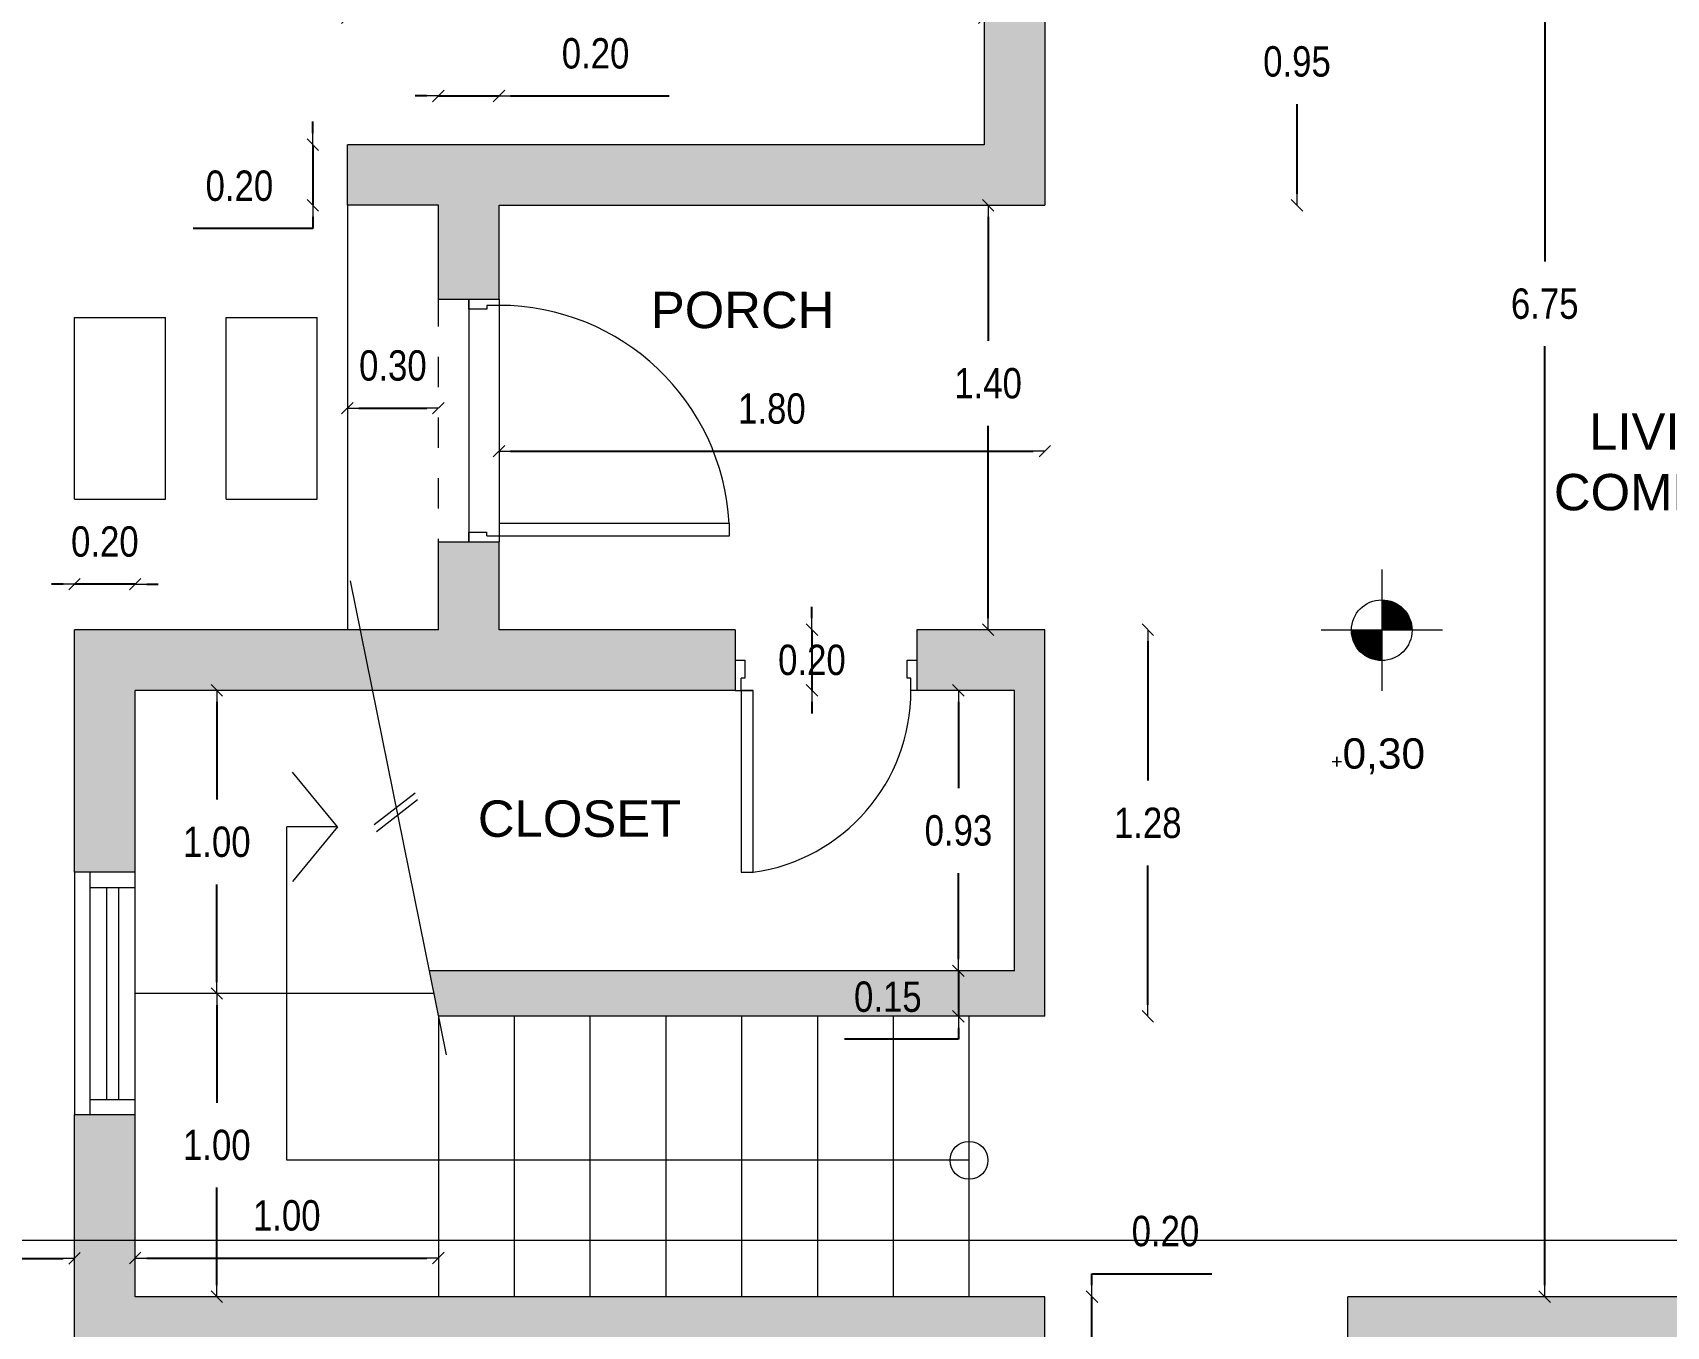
# Model space of a CAD drawing. Header units: millimetres. Extents: x 337 to 1167, y 242 to 575.
# Drawn here: x 544.78 to 550.16, y 312.13 to 316.4 of the extents above; entities that cross this region are included whole.
import ezdxf

# ---------------------------------------------------------------- set-up
doc = ezdxf.new("R2010")
doc.units = ezdxf.units.MM
doc.linetypes.add('bein_line', pattern=[0.08, 0.04, -0.04])
doc.layers.get('0').update_dxf_attribs({"lineweight": 5})
doc.layers.get('Defpoints').update_dxf_attribs({"lineweight": 5})
for name, color, linetype, lineweight in [('01', 1, 'Continuous', 5), ('cotas', 7, 'Continuous', 5), ('MUROS', 4, 'Continuous', 20), ('PRESENTACION ANTEPROYECTO', 7, 'Continuous', 5), ('proyeccion', 1, 'bein_line', 5), ('trama', 9, 'Continuous', 25)]:
    doc.layers.add(name, color=color, linetype=linetype, lineweight=lineweight)
doc.styles.add('GENERATED_STYLE_13', font='')
doc.styles.add('GENERATED_STYLE_14', font='arial.ttf')
doc.styles.get('GENERATED_STYLE_13').set_extended_font_data('Arial Narrow Occidental')
doc.dimstyles.new('Dimstyle_92', dxfattribs={"dimtxt": 0.1, "dimasz": 0.038, "dimexe": 0.18, "dimexo": 0, "dimgap": 0.09, "dimtad": 1, "dimtih": 1, "dimtoh": 1, "dimzin": 0, "dimdsep": 46, "dimtxsty": 'GENERATED_STYLE_13', "dimblk": 'ARROWHEAD_6', "dimblk1": 'ARROWHEAD_6', "dimblk2": 'ARROWHEAD_6', "dimcen": 0.09, "dimse1": 1, "dimse2": 1, "dimclrd": 252, "dimclre": 252, "dimclrt": 252, "dimadec": 0, "dimazin": 0, "dimtfac": 1, "dimtdec": 4, "dimtmove": 0, "dimatfit": 3, "dimfxl": 1, "dimtolj": 1, "dimtzin": 0, "dimarcsym": 0})

# ---------------------------------------------------------------- blocks, each defined once
blk = doc.blocks.new('ARROWHEAD_6')
at = {"color": 0, "linetype": 'Continuous'}
for p, q in [((0, 0), (-1, 0)), ((-0.5, -0.5), (0.5, 0.5))]:
    blk.add_line(p, q, dxfattribs=at)
blk = doc.blocks.new('*D192')
at = {"layer": 'cotas', "color": 252, "lineweight": -2, "transparency": 16777216}
blk.add_line((546.3511, 315.0174), (548.0751, 315.0174), dxfattribs=at)
at = {"layer": 'Defpoints', "color": 0, "transparency": 16777216}
for p in [(548.1131, 315.0174), (546.3131, 314.4283), (548.1131, 314.4283)]:
    blk.add_point(p, dxfattribs=at)
at = {"layer": 'cotas', "color": 252, "lineweight": -2, "transparency": 16777216, "xscale": 0.03800000000000001, "yscale": 0.03800000000000001, "zscale": 0.03800000000000001, "rotation": 180}
blk.add_blockref('ARROWHEAD_6', (546.3131, 315.0174), dxfattribs=at)
at = {"layer": 'cotas', "color": 252, "lineweight": -2, "transparency": 16777216, "xscale": 0.03800000000000001, "yscale": 0.03800000000000001, "zscale": 0.03800000000000001}
blk.add_blockref('ARROWHEAD_6', (548.1131, 315.0174), dxfattribs=at)
at = {"layer": 'cotas', "color": 252, "transparency": 16777216, "insert": (547.2131, 315.1574), "char_height": 0.1, "attachment_point": 5, "style": 'GENERATED_STYLE_13'}
blk.add_mtext('\\A1;1.80', dxfattribs=at)
blk = doc.blocks.new('*D193')
at = {"layer": 'cotas', "color": 252, "lineweight": -2, "transparency": 16777216}
for p, q in [((544.6017, 315.9903), (544.6017, 315.3683)), ((544.6017, 314.4663), (544.6017, 315.0883))]:
    blk.add_line(p, q, dxfattribs=at)
at = {"layer": 'Defpoints', "color": 0, "transparency": 16777216}
for p in [(545.8131, 316.0283), (544.6017, 314.4283), (547.9131, 314.4283)]:
    blk.add_point(p, dxfattribs=at)
at = {"layer": 'cotas', "color": 252, "lineweight": -2, "transparency": 16777216, "xscale": 0.03800000000000001, "yscale": 0.03800000000000001, "zscale": 0.03800000000000001}
for p, rotation in [((544.6017, 316.0283), 90), ((544.6017, 314.4283), 270)]:
    blk.add_blockref('ARROWHEAD_6', p, dxfattribs=dict(at, rotation=rotation))
at = {"layer": 'cotas', "color": 252, "transparency": 16777216, "insert": (544.6017, 315.2283), "char_height": 0.1, "attachment_point": 5, "style": 'GENERATED_STYLE_13'}
blk.add_mtext('\\A1;1.60', dxfattribs=at)
blk = doc.blocks.new('*D214')
at = {"layer": 'cotas', "color": 252, "lineweight": -2, "transparency": 16777216}
for p, q in [((549.762, 318.9403), (549.762, 315.6433)), ((549.762, 312.2663), (549.762, 315.3633))]:
    blk.add_line(p, q, dxfattribs=at)
at = {"layer": 'Defpoints', "color": 0, "transparency": 16777216}
for p in [(548.1131, 318.9783), (549.762, 312.2283), (550.8131, 312.2283)]:
    blk.add_point(p, dxfattribs=at)
at = {"layer": 'cotas', "color": 252, "lineweight": -2, "transparency": 16777216, "xscale": 0.03800000000000001, "yscale": 0.03800000000000001, "zscale": 0.03800000000000001}
for p, rotation in [((549.762, 318.9783), 90), ((549.762, 312.2283), 270)]:
    blk.add_blockref('ARROWHEAD_6', p, dxfattribs=dict(at, rotation=rotation))
at = {"layer": 'cotas', "color": 252, "transparency": 16777216, "insert": (549.762, 315.5033), "char_height": 0.1, "attachment_point": 5, "style": 'GENERATED_STYLE_13'}
blk.add_mtext('\\A1;6.75', dxfattribs=at)
blk = doc.blocks.new('*D196')
at = {"layer": 'cotas', "color": 252, "lineweight": -2, "transparency": 16777216}
for p, q in [((547.9262, 315.7903), (547.9262, 315.3808)), ((547.9262, 314.4663), (547.9262, 315.1008))]:
    blk.add_line(p, q, dxfattribs=at)
at = {"layer": 'Defpoints', "color": 0, "transparency": 16777216}
for p in [(546.0131, 315.8283), (544.9131, 314.4283), (547.9262, 314.4283)]:
    blk.add_point(p, dxfattribs=at)
at = {"layer": 'cotas', "color": 252, "lineweight": -2, "transparency": 16777216, "xscale": 0.03800000000000001, "yscale": 0.03800000000000001, "zscale": 0.03800000000000001}
for p, rotation in [((547.9262, 315.8283), 90), ((547.9262, 314.4283), 270)]:
    blk.add_blockref('ARROWHEAD_6', p, dxfattribs=dict(at, rotation=rotation))
at = {"layer": 'cotas', "color": 252, "transparency": 16777216, "insert": (547.9262, 315.2408), "char_height": 0.1, "attachment_point": 5, "style": 'GENERATED_STYLE_13'}
blk.add_mtext('\\A1;1.40', dxfattribs=at)
blk = doc.blocks.new('*D219')
at = {"layer": 'cotas', "color": 252, "lineweight": -2, "transparency": 16777216}
for p, q in [((544.6017, 319.0903), (544.6017, 317.7183)), ((544.6017, 316.0663), (544.6017, 317.4383))]:
    blk.add_line(p, q, dxfattribs=at)
at = {"layer": 'Defpoints', "color": 0, "transparency": 16777216}
for p in [(547.9131, 319.1283), (544.6017, 316.0283), (547.9131, 316.0283)]:
    blk.add_point(p, dxfattribs=at)
at = {"layer": 'cotas', "color": 252, "lineweight": -2, "transparency": 16777216, "xscale": 0.03800000000000001, "yscale": 0.03800000000000001, "zscale": 0.03800000000000001}
for p, rotation in [((544.6017, 319.1283), 90), ((544.6017, 316.0283), 270)]:
    blk.add_blockref('ARROWHEAD_6', p, dxfattribs=dict(at, rotation=rotation))
at = {"layer": 'cotas', "color": 252, "transparency": 16777216, "insert": (544.6017, 317.5783), "char_height": 0.1, "attachment_point": 5, "style": 'GENERATED_STYLE_13'}
blk.add_mtext('\\A1;3.10', dxfattribs=at)
blk = doc.blocks.new('*D236')
at = {"layer": 'cotas', "color": 252, "lineweight": -2, "transparency": 16777216}
for p, q in [((548.2688, 312.2663), (548.2688, 312.3043)), ((548.2688, 312.3043), (548.6636, 312.3043)), ((548.2688, 312.0283), (548.2688, 312.2283)), ((548.2688, 311.9903), (548.2688, 311.9523))]:
    blk.add_line(p, q, dxfattribs=at)
at = {"layer": 'Defpoints', "color": 0, "transparency": 16777216}
for p in [(548.1131, 312.2283), (548.2688, 312.2283), (548.1131, 312.0283)]:
    blk.add_point(p, dxfattribs=at)
at = {"layer": 'cotas', "color": 252, "lineweight": -2, "transparency": 16777216, "xscale": 0.03800000000000001, "yscale": 0.03800000000000001, "zscale": 0.03800000000000001}
for p, rotation in [((548.2688, 312.2283), 270), ((548.2688, 312.0283), 90)]:
    blk.add_blockref('ARROWHEAD_6', p, dxfattribs=dict(at, rotation=rotation))
at = {"layer": 'cotas', "color": 252, "transparency": 16777216, "insert": (548.5112, 312.4443), "char_height": 0.1, "attachment_point": 5, "style": 'GENERATED_STYLE_13'}
blk.add_mtext('\\A1;0.20', dxfattribs=at)
blk = doc.blocks.new('*D240')
at = {"layer": 'cotas', "color": 252, "lineweight": -2, "transparency": 16777216}
blk.add_line((541.9511, 312.3548), (544.8751, 312.3548), dxfattribs=at)
at = {"layer": 'Defpoints', "color": 0, "transparency": 16777216}
for p in [(544.9131, 312.3548), (544.9131, 312.0283), (541.9131, 309.1283)]:
    blk.add_point(p, dxfattribs=at)
at = {"layer": 'cotas', "color": 252, "lineweight": -2, "transparency": 16777216, "xscale": 0.03800000000000001, "yscale": 0.03800000000000001, "zscale": 0.03800000000000001, "rotation": 180}
blk.add_blockref('ARROWHEAD_6', (541.9131, 312.3548), dxfattribs=at)
at = {"layer": 'cotas', "color": 252, "lineweight": -2, "transparency": 16777216, "xscale": 0.03800000000000001, "yscale": 0.03800000000000001, "zscale": 0.03800000000000001}
blk.add_blockref('ARROWHEAD_6', (544.9131, 312.3548), dxfattribs=at)
at = {"layer": 'cotas', "color": 252, "transparency": 16777216, "insert": (543.4131, 312.4948), "char_height": 0.1, "attachment_point": 5, "style": 'GENERATED_STYLE_13'}
blk.add_mtext('\\A1;3.00', dxfattribs=at)
blk = doc.blocks.new('*D419')
at = {"layer": 'cotas', "color": 252, "lineweight": -2, "transparency": 16777216}
for p, q in [((544.6017, 314.3903), (544.6017, 313.3683)), ((544.6017, 312.0663), (544.6017, 313.0883))]:
    blk.add_line(p, q, dxfattribs=at)
at = {"layer": 'Defpoints', "color": 0, "transparency": 16777216}
for p in [(544.9131, 314.4283), (544.6017, 312.0283), (544.9131, 312.0283)]:
    blk.add_point(p, dxfattribs=at)
at = {"layer": 'cotas', "color": 252, "lineweight": -2, "transparency": 16777216, "xscale": 0.03800000000000001, "yscale": 0.03800000000000001, "zscale": 0.03800000000000001}
for p, rotation in [((544.6017, 314.4283), 90), ((544.6017, 312.0283), 270)]:
    blk.add_blockref('ARROWHEAD_6', p, dxfattribs=dict(at, rotation=rotation))
at = {"layer": 'cotas', "color": 252, "transparency": 16777216, "insert": (544.6017, 313.2283), "char_height": 0.1, "attachment_point": 5, "style": 'GENERATED_STYLE_13'}
blk.add_mtext('\\A1;2.40', dxfattribs=at)
blk = doc.blocks.new('*D420')
at = {"layer": 'cotas', "color": 252, "lineweight": -2, "transparency": 16777216}
blk.add_line((545.8511, 316.4471), (547.8751, 316.4471), dxfattribs=at)
at = {"layer": 'Defpoints', "color": 0, "transparency": 16777216}
for p in [(547.9131, 316.4471), (545.8131, 316.0283), (547.9131, 316.0283)]:
    blk.add_point(p, dxfattribs=at)
at = {"layer": 'cotas', "color": 252, "lineweight": -2, "transparency": 16777216, "xscale": 0.03800000000000001, "yscale": 0.03800000000000001, "zscale": 0.03800000000000001, "rotation": 180}
blk.add_blockref('ARROWHEAD_6', (545.8131, 316.4471), dxfattribs=at)
at = {"layer": 'cotas', "color": 252, "lineweight": -2, "transparency": 16777216, "xscale": 0.03800000000000001, "yscale": 0.03800000000000001, "zscale": 0.03800000000000001}
blk.add_blockref('ARROWHEAD_6', (547.9131, 316.4471), dxfattribs=at)
at = {"layer": 'cotas', "color": 252, "transparency": 16777216, "insert": (546.8631, 316.5871), "char_height": 0.1, "attachment_point": 5, "style": 'GENERATED_STYLE_13'}
blk.add_mtext('\\A1;2.10', dxfattribs=at)
blk = doc.blocks.new('*D421')
at = {"layer": 'cotas', "color": 252, "lineweight": -2, "transparency": 16777216}
blk.add_line((545.8511, 315.1594), (546.0751, 315.1594), dxfattribs=at)
at = {"layer": 'Defpoints', "color": 0, "transparency": 16777216}
for p in [(545.8131, 315.6578), (546.1131, 315.6578), (546.1131, 315.1594)]:
    blk.add_point(p, dxfattribs=at)
at = {"layer": 'cotas', "color": 252, "lineweight": -2, "transparency": 16777216, "xscale": 0.03800000000000001, "yscale": 0.03800000000000001, "zscale": 0.03800000000000001, "rotation": 180}
blk.add_blockref('ARROWHEAD_6', (545.8131, 315.1594), dxfattribs=at)
at = {"layer": 'cotas', "color": 252, "lineweight": -2, "transparency": 16777216, "xscale": 0.03800000000000001, "yscale": 0.03800000000000001, "zscale": 0.03800000000000001}
blk.add_blockref('ARROWHEAD_6', (546.1131, 315.1594), dxfattribs=at)
at = {"layer": 'cotas', "color": 252, "transparency": 16777216, "insert": (545.9631, 315.2994), "char_height": 0.1, "attachment_point": 5, "style": 'GENERATED_STYLE_13'}
blk.add_mtext('\\A1;0.30', dxfattribs=at)
blk = doc.blocks.new('*D430')
at = {"layer": 'cotas', "color": 252, "lineweight": -2, "transparency": 16777216}
for p, q in [((548.4528, 314.3903), (548.4528, 313.9308)), ((548.4528, 313.1913), (548.4528, 313.6508))]:
    blk.add_line(p, q, dxfattribs=at)
at = {"layer": 'Defpoints', "color": 0, "transparency": 16777216}
for p in [(548.1131, 314.4283), (548.1131, 313.1533), (548.4528, 313.1533)]:
    blk.add_point(p, dxfattribs=at)
at = {"layer": 'cotas', "color": 252, "lineweight": -2, "transparency": 16777216, "xscale": 0.03800000000000001, "yscale": 0.03800000000000001, "zscale": 0.03800000000000001}
for p, rotation in [((548.4528, 314.4283), 90), ((548.4528, 313.1533), 270)]:
    blk.add_blockref('ARROWHEAD_6', p, dxfattribs=dict(at, rotation=rotation))
at = {"layer": 'cotas', "color": 252, "transparency": 16777216, "insert": (548.4528, 313.7908), "char_height": 0.1, "attachment_point": 5, "style": 'GENERATED_STYLE_13'}
blk.add_mtext('\\A1;1.28', dxfattribs=at)
blk = doc.blocks.new('*D431')
at = {"layer": 'cotas', "color": 252, "lineweight": -2, "transparency": 16777216}
for p, q in [((545.3824, 314.1903), (545.3824, 313.8683)), ((545.3824, 313.2663), (545.3824, 313.5883))]:
    blk.add_line(p, q, dxfattribs=at)
at = {"layer": 'Defpoints', "color": 0, "transparency": 16777216}
for p in [(545.1131, 314.2283), (545.1131, 313.2283), (545.3824, 313.2283)]:
    blk.add_point(p, dxfattribs=at)
at = {"layer": 'cotas', "color": 252, "lineweight": -2, "transparency": 16777216, "xscale": 0.03800000000000001, "yscale": 0.03800000000000001, "zscale": 0.03800000000000001}
for p, rotation in [((545.3824, 314.2283), 90), ((545.3824, 313.2283), 270)]:
    blk.add_blockref('ARROWHEAD_6', p, dxfattribs=dict(at, rotation=rotation))
at = {"layer": 'cotas', "color": 252, "transparency": 16777216, "insert": (545.3824, 313.7283), "char_height": 0.1, "attachment_point": 5, "style": 'GENERATED_STYLE_13'}
blk.add_mtext('\\A1;1.00', dxfattribs=at)
blk = doc.blocks.new('*D432')
at = {"layer": 'cotas', "color": 252, "lineweight": -2, "transparency": 16777216}
for p, q in [((545.3824, 313.1903), (545.3824, 312.8683)), ((545.3824, 312.2663), (545.3824, 312.5883))]:
    blk.add_line(p, q, dxfattribs=at)
at = {"layer": 'Defpoints', "color": 0, "transparency": 16777216}
for p in [(545.1131, 313.2283), (545.1131, 312.2283), (545.3824, 312.2283)]:
    blk.add_point(p, dxfattribs=at)
at = {"layer": 'cotas', "color": 252, "lineweight": -2, "transparency": 16777216, "xscale": 0.03800000000000001, "yscale": 0.03800000000000001, "zscale": 0.03800000000000001}
for p, rotation in [((545.3824, 313.2283), 90), ((545.3824, 312.2283), 270)]:
    blk.add_blockref('ARROWHEAD_6', p, dxfattribs=dict(at, rotation=rotation))
at = {"layer": 'cotas', "color": 252, "transparency": 16777216, "insert": (545.3824, 312.7283), "char_height": 0.1, "attachment_point": 5, "style": 'GENERATED_STYLE_13'}
blk.add_mtext('\\A1;1.00', dxfattribs=at)
blk = doc.blocks.new('*D433')
at = {"layer": 'cotas', "color": 252, "lineweight": -2, "transparency": 16777216}
blk.add_line((545.1511, 312.356), (546.0751, 312.356), dxfattribs=at)
at = {"layer": 'Defpoints', "color": 0, "transparency": 16777216}
for p in [(545.1131, 313.2283), (546.1131, 313.1533), (546.1131, 312.356)]:
    blk.add_point(p, dxfattribs=at)
at = {"layer": 'cotas', "color": 252, "lineweight": -2, "transparency": 16777216, "xscale": 0.03800000000000001, "yscale": 0.03800000000000001, "zscale": 0.03800000000000001, "rotation": 180}
blk.add_blockref('ARROWHEAD_6', (545.1131, 312.356), dxfattribs=at)
at = {"layer": 'cotas', "color": 252, "lineweight": -2, "transparency": 16777216, "xscale": 0.03800000000000001, "yscale": 0.03800000000000001, "zscale": 0.03800000000000001}
blk.add_blockref('ARROWHEAD_6', (546.1131, 312.356), dxfattribs=at)
at = {"layer": 'cotas', "color": 252, "transparency": 16777216, "insert": (545.6131, 312.496), "char_height": 0.1, "attachment_point": 5, "style": 'GENERATED_STYLE_13'}
blk.add_mtext('\\A1;1.00', dxfattribs=at)
blk = doc.blocks.new('*D438')
at = {"layer": 'cotas', "color": 252, "lineweight": -2, "transparency": 16777216}
for p, q in [((545.6993, 316.0663), (545.6993, 316.1043)), ((545.6993, 316.0283), (545.6993, 315.8283)), ((545.6993, 315.7523), (545.3045, 315.7523)), ((545.6993, 315.7903), (545.6993, 315.7523))]:
    blk.add_line(p, q, dxfattribs=at)
at = {"layer": 'Defpoints', "color": 0, "transparency": 16777216}
for p in [(545.8131, 316.0283), (545.6993, 315.8283), (545.8131, 315.8283)]:
    blk.add_point(p, dxfattribs=at)
at = {"layer": 'cotas', "color": 252, "lineweight": -2, "transparency": 16777216, "xscale": 0.03800000000000001, "yscale": 0.03800000000000001, "zscale": 0.03800000000000001}
for p, rotation in [((545.6993, 316.0283), 270), ((545.6993, 315.8283), 90)]:
    blk.add_blockref('ARROWHEAD_6', p, dxfattribs=dict(at, rotation=rotation))
at = {"layer": 'cotas', "color": 252, "transparency": 16777216, "insert": (545.4569, 315.8923), "char_height": 0.1, "attachment_point": 5, "style": 'GENERATED_STYLE_13'}
blk.add_mtext('\\A1;0.20', dxfattribs=at)
blk = doc.blocks.new('*D439')
at = {"layer": 'cotas', "color": 252, "lineweight": -2, "transparency": 16777216}
for p, q in [((546.0751, 316.189), (546.0371, 316.189)), ((546.1131, 316.189), (546.3131, 316.189)), ((546.3511, 316.189), (546.8738, 316.189))]:
    blk.add_line(p, q, dxfattribs=at)
at = {"layer": 'Defpoints', "color": 0, "transparency": 16777216}
for p in [(546.3131, 316.189), (546.1131, 315.8283), (546.3131, 315.8283)]:
    blk.add_point(p, dxfattribs=at)
at = {"layer": 'cotas', "color": 252, "lineweight": -2, "transparency": 16777216, "xscale": 0.03800000000000001, "yscale": 0.03800000000000001, "zscale": 0.03800000000000001}
blk.add_blockref('ARROWHEAD_6', (546.1131, 316.189), dxfattribs=at)
at = {"layer": 'cotas', "color": 252, "lineweight": -2, "transparency": 16777216, "xscale": 0.03800000000000001, "yscale": 0.03800000000000001, "zscale": 0.03800000000000001, "rotation": 180}
blk.add_blockref('ARROWHEAD_6', (546.3131, 316.189), dxfattribs=at)
at = {"layer": 'cotas', "color": 252, "transparency": 16777216, "insert": (546.6315, 316.329), "char_height": 0.1, "attachment_point": 5, "style": 'GENERATED_STYLE_13'}
blk.add_mtext('\\A1;0.20', dxfattribs=at)
blk = doc.blocks.new('*D440')
at = {"layer": 'cotas', "color": 252, "lineweight": -2, "transparency": 16777216}
for p, q in [((544.8751, 314.5787), (544.8371, 314.5787)), ((545.1131, 314.5787), (544.9131, 314.5787)), ((545.1511, 314.5787), (545.1891, 314.5787))]:
    blk.add_line(p, q, dxfattribs=at)
at = {"layer": 'Defpoints', "color": 0, "transparency": 16777216}
for p in [(544.9131, 314.5787), (544.9131, 314.2055), (545.1131, 314.0055)]:
    blk.add_point(p, dxfattribs=at)
at = {"layer": 'cotas', "color": 252, "lineweight": -2, "transparency": 16777216, "xscale": 0.03800000000000001, "yscale": 0.03800000000000001, "zscale": 0.03800000000000001}
blk.add_blockref('ARROWHEAD_6', (544.9131, 314.5787), dxfattribs=at)
at = {"layer": 'cotas', "color": 252, "lineweight": -2, "transparency": 16777216, "xscale": 0.03800000000000001, "yscale": 0.03800000000000001, "zscale": 0.03800000000000001, "rotation": 180}
blk.add_blockref('ARROWHEAD_6', (545.1131, 314.5787), dxfattribs=at)
at = {"layer": 'cotas', "color": 252, "transparency": 16777216, "insert": (545.0131, 314.7187), "char_height": 0.1, "attachment_point": 5, "style": 'GENERATED_STYLE_13'}
blk.add_mtext('\\A1;0.20', dxfattribs=at)
blk = doc.blocks.new('*D441')
at = {"layer": 'cotas', "color": 252, "lineweight": -2, "transparency": 16777216}
for p, q in [((547.3451, 314.4663), (547.3451, 314.5043)), ((547.3451, 314.4283), (547.3451, 314.2283)), ((547.3451, 314.1903), (547.3451, 314.1523))]:
    blk.add_line(p, q, dxfattribs=at)
at = {"layer": 'Defpoints', "color": 0, "transparency": 16777216}
for p in [(547.0916, 314.4283), (547.0916, 314.2283), (547.3451, 314.2283)]:
    blk.add_point(p, dxfattribs=at)
at = {"layer": 'cotas', "color": 252, "lineweight": -2, "transparency": 16777216, "xscale": 0.03800000000000001, "yscale": 0.03800000000000001, "zscale": 0.03800000000000001}
for p, rotation in [((547.3451, 314.4283), 270), ((547.3451, 314.2283), 90)]:
    blk.add_blockref('ARROWHEAD_6', p, dxfattribs=dict(at, rotation=rotation))
at = {"layer": 'cotas', "color": 252, "transparency": 16777216, "insert": (547.3451, 314.3283), "char_height": 0.1, "attachment_point": 5, "style": 'GENERATED_STYLE_13'}
blk.add_mtext('\\A1;0.20', dxfattribs=at)
blk = doc.blocks.new('*D481')
at = {"layer": 'cotas', "color": 252, "lineweight": -2, "transparency": 16777216}
for p, q in [((547.8283, 314.1903), (547.8283, 313.9058)), ((547.8283, 313.3413), (547.8283, 313.6258))]:
    blk.add_line(p, q, dxfattribs=at)
at = {"layer": 'Defpoints', "color": 0, "transparency": 16777216}
for p in [(548.0131, 314.2283), (547.8283, 313.3033), (548.0131, 313.3033)]:
    blk.add_point(p, dxfattribs=at)
at = {"layer": 'cotas', "color": 252, "lineweight": -2, "transparency": 16777216, "xscale": 0.03800000000000001, "yscale": 0.03800000000000001, "zscale": 0.03800000000000001}
for p, rotation in [((547.8283, 314.2283), 90), ((547.8283, 313.3033), 270)]:
    blk.add_blockref('ARROWHEAD_6', p, dxfattribs=dict(at, rotation=rotation))
at = {"layer": 'cotas', "color": 252, "transparency": 16777216, "insert": (547.8283, 313.7658), "char_height": 0.1, "attachment_point": 5, "style": 'GENERATED_STYLE_13'}
blk.add_mtext('\\A1;0.93', dxfattribs=at)
blk = doc.blocks.new('*D483')
at = {"layer": 'cotas', "color": 252, "lineweight": -2, "transparency": 16777216}
for p, q in [((548.945, 316.7383), (548.945, 316.4423)), ((548.945, 315.8663), (548.945, 316.1623))]:
    blk.add_line(p, q, dxfattribs=at)
at = {"layer": 'Defpoints', "color": 0, "transparency": 16777216}
for p in [(548.6789, 316.7763), (548.945, 316.7763), (548.6789, 315.8283)]:
    blk.add_point(p, dxfattribs=at)
at = {"layer": 'cotas', "color": 252, "lineweight": -2, "transparency": 16777216, "xscale": 0.03800000000000001, "yscale": 0.03800000000000001, "zscale": 0.03800000000000001}
for p, rotation in [((548.945, 316.7763), 90), ((548.945, 315.8283), 270)]:
    blk.add_blockref('ARROWHEAD_6', p, dxfattribs=dict(at, rotation=rotation))
at = {"layer": 'cotas', "color": 252, "transparency": 16777216, "insert": (548.945, 316.3023), "char_height": 0.1, "attachment_point": 5, "style": 'GENERATED_STYLE_13'}
blk.add_mtext('\\A1;0.95', dxfattribs=at)
blk = doc.blocks.new('*D564')
at = {"layer": 'cotas', "color": 252, "lineweight": -2, "transparency": 16777216}
for p, q in [((547.8283, 313.3413), (547.8283, 313.3793)), ((547.8283, 313.3033), (547.8283, 313.1533)), ((547.8283, 313.1153), (547.8283, 313.0773)), ((547.8283, 313.0773), (547.4526, 313.0773))]:
    blk.add_line(p, q, dxfattribs=at)
at = {"layer": 'Defpoints', "color": 0, "transparency": 16777216}
for p in [(548.0131, 313.3033), (547.8283, 313.1533), (548.1131, 313.1533)]:
    blk.add_point(p, dxfattribs=at)
at = {"layer": 'cotas', "color": 252, "lineweight": -2, "transparency": 16777216, "xscale": 0.03800000000000001, "yscale": 0.03800000000000001, "zscale": 0.03800000000000001}
for p, rotation in [((547.8283, 313.3033), 270), ((547.8283, 313.1533), 90)]:
    blk.add_blockref('ARROWHEAD_6', p, dxfattribs=dict(at, rotation=rotation))
at = {"layer": 'cotas', "color": 252, "transparency": 16777216, "insert": (547.5955, 313.2173), "char_height": 0.1, "attachment_point": 5, "style": 'GENERATED_STYLE_13'}
blk.add_mtext('\\A1;0.15', dxfattribs=at)

msp = doc.modelspace()

# ---------------------------------------------------------------- hatches: boundary and pattern name
at = {"layer": 'trama'}
h = msp.add_hatch(dxfattribs=at)
h.set_pattern_fill('AR-SAND', color=3, scale=0.005, style=0)
h.paths.add_polyline_path([(555.4131, 319.2783), (547.9131, 319.2783), (547.9131, 318.2763), (548.1131, 318.2763), (548.1131, 318.9783), (552.1131, 318.9783), (552.1131, 317.8503), (552.3131, 317.8503), (552.3131, 318.9783), (553.0131, 318.9783), (553.0131, 318.4283), (553.1131, 318.4283), (553.1131, 318.9783), (555.2131, 318.9783), (555.2131, 318.4283), (555.4131, 318.4283)])
h.paths.add_polyline_path([(548.1131, 317.9763), (547.9131, 317.9763), (547.9131, 317.6763), (548.1131, 317.6763)])
h.paths.add_polyline_path([(548.1131, 317.3763), (547.9131, 317.3763), (547.9131, 317.0763), (548.1131, 317.0763)])
h.paths.add_polyline_path([(548.1131, 316.7763), (547.9131, 316.7763), (547.9131, 316.0283), (545.8131, 316.0283), (545.8131, 315.8283), (546.1131, 315.8283), (546.1131, 315.5183), (546.3131, 315.5183), (546.3131, 315.8283), (548.1131, 315.8283)])
h.paths.add_polyline_path([(552.3131, 316.2503), (552.1131, 316.2503), (552.1131, 314.8517), (552.3131, 314.8517)])
h.paths.add_polyline_path([(555.4131, 315.5783), (555.2131, 315.5783), (555.2131, 315.0783), (555.4131, 315.0783)])
h.paths.add_polyline_path([(545.8564, 314.4283), (544.9131, 314.4283), (544.9131, 313.6283), (545.1131, 313.6283), (545.1131, 314.2283), (545.8968, 314.2283)])
h.paths.add_polyline_path([(547.0916, 314.4283), (546.3131, 314.4283), (546.3131, 314.7183), (546.1131, 314.7183), (546.1131, 314.4283), (545.8564, 314.4283), (545.8968, 314.2283), (547.0916, 314.2283)])
h.paths.add_polyline_path([(548.1131, 314.4283), (547.6916, 314.4283), (547.6916, 314.2283), (548.0131, 314.2283), (548.0131, 313.3033), (546.0836, 313.3033), (546.1139, 313.1533), (548.1131, 313.1533), (548.1131, 313.3033)])
h.paths.add_polyline_path([(548.1131, 312.2283), (545.8968, 312.2283), (545.1131, 312.2283), (545.1131, 312.8283), (544.9131, 312.8283), (544.9131, 312.0283), (545.8131, 312.0283), (545.8131, 311.4783), (546.0131, 311.4783), (546.0131, 312.0283), (548.1131, 312.0283)])
h.paths.add_polyline_path([(550.8131, 312.2283), (549.1131, 312.2283), (549.1131, 312.0283), (550.1131, 312.0283), (550.1131, 311.2283), (549.4131, 311.2283), (549.4131, 311.1283), (550.1131, 311.1283), (550.1131, 309.2783), (548.1131, 309.2783), (548.1131, 311.1283), (548.7131, 311.1283), (548.7131, 311.2283), (548.1131, 311.2283), (548.1131, 311.4283), (548.0131, 311.4283), (548.0131, 309.2783), (546.0131, 309.2783), (546.0131, 309.8783), (545.8131, 309.8783), (545.8131, 308.9783), (547.3881, 308.9783), (555.4131, 308.9783), (555.4131, 309.2783), (555.4131, 309.9383), (555.2131, 309.9383), (555.2131, 309.2783), (553.7131, 309.2783), (553.7131, 309.9383), (553.5131, 309.9383), (553.5131, 309.2783), (550.2131, 309.2783), (550.2131, 312.0283), (550.8131, 312.0283)])
h.paths.add_polyline_path([(552.3131, 313.2517), (552.1131, 313.2517), (552.1131, 312.0283), (552.3131, 312.0283)])
h.paths.add_polyline_path([(553.7131, 312.2283), (553.5131, 312.2283), (553.5131, 311.5683), (553.7131, 311.5683)])
h.paths.add_polyline_path([(555.4131, 312.2283), (555.2131, 312.2283), (555.2131, 311.5683), (555.4131, 311.5683)])
h.paths.add_polyline_path([(554.6131, 312.2283), (554.3131, 312.2283), (554.3131, 312.0283), (554.6131, 312.0283)], flags=17)
h.paths.add_polyline_path([(542.3131, 319.1283), (541.9131, 319.1283), (541.9131, 318.7283), (542.3131, 318.7283)])

# ---------------------------------------------------------------- linework, layer by layer
at = {"layer": '01', "linetype": 'Continuous'}
for p, q in [((545.8131, 315.8283), (545.8131, 314.4283)), ((546.2131, 315.4863), (546.2131, 315.5183)), ((546.2131, 315.5183), (546.2131, 314.7183)), ((546.2131, 315.5183), (546.3131, 315.5183)), ((546.2731, 315.4863), (546.2131, 315.4863)), ((546.2731, 315.4983), (546.2731, 315.4863)), ((546.3131, 315.4983), (546.2731, 315.4983)), ((546.3131, 315.5183), (546.3131, 314.7383)), ((544.9131, 315.4586), (545.2131, 315.4586)), ((544.9131, 314.8586), (544.9131, 315.4586)), ((545.2131, 314.8586), (545.2131, 315.4586)), ((545.4131, 315.4586), (545.7131, 315.4586)), ((545.4131, 314.8586), (545.4131, 315.4586)), ((545.7131, 314.8586), (545.7131, 315.4586)), ((544.9131, 314.8586), (545.2131, 314.8586)), ((545.4131, 314.8586), (545.7131, 314.8586)), ((546.3131, 314.7783), (546.3131, 314.7383)), ((547.0731, 314.7783), (546.3131, 314.7783)), ((547.0731, 314.7383), (547.0731, 314.7783)), ((546.2131, 314.7503), (546.2731, 314.7503)), ((546.2131, 314.7183), (546.2131, 314.7503)), ((546.2131, 314.7183), (546.3131, 314.7183)), ((546.2731, 314.7383), (546.2731, 314.7503)), ((546.2731, 314.7383), (546.3131, 314.7383)), ((546.3131, 314.7583), (546.3131, 314.7383)), ((546.3131, 314.7383), (547.0731, 314.7383)), ((546.3131, 314.7383), (546.3131, 314.7183)), ((546.1397, 313.0257), (545.8238, 314.5899)), ((547.0916, 314.3283), (547.1236, 314.3283)), ((547.1236, 314.3283), (547.1236, 314.2683)), ((547.6596, 314.3283), (547.6916, 314.3283)), ((547.6596, 314.2683), (547.6596, 314.3283)), ((547.0916, 314.2283), (547.1516, 314.2283)), ((547.1236, 314.2683), (547.1116, 314.2683)), ((547.1116, 314.2283), (547.1116, 314.2683)), ((547.1516, 314.2283), (547.1116, 314.2283)), ((547.1116, 314.2283), (547.1116, 313.6283)), ((547.1516, 313.6283), (547.1516, 314.2283)), ((547.6716, 314.2683), (547.6596, 314.2683)), ((547.6716, 314.2283), (547.6716, 314.2683)), ((547.6916, 314.2283), (547.6716, 314.2283)), ((545.7802, 313.7783), (545.6321, 313.9586)), ((546.0364, 313.8898), (545.9009, 313.7852)), ((546.0441, 313.8669), (545.9086, 313.7622)), ((545.6131, 312.6783), (545.6131, 313.7783)), ((545.7802, 313.7783), (545.6131, 313.7783)), ((545.7802, 313.7783), (545.6321, 313.5979)), ((544.9131, 313.6283), (544.9131, 312.8283)), ((544.9631, 313.6283), (544.9631, 312.8283)), ((545.1131, 312.8283), (545.1131, 313.6283)), ((547.1116, 313.6283), (547.1516, 313.6283)), ((544.9631, 313.5783), (545.1131, 313.5783)), ((544.9631, 313.5283), (544.9631, 312.8783)), ((545.0181, 313.5783), (545.0181, 312.8783)), ((545.0581, 313.5783), (545.0581, 312.8783)), ((546.0988, 313.2283), (545.1131, 313.2283)), ((546.1131, 313.1533), (546.1131, 312.2283)), ((546.3631, 313.1533), (546.3631, 312.2283)), ((546.6131, 313.1533), (546.6131, 312.2283)), ((546.8631, 313.1533), (546.8631, 312.2283)), ((547.1131, 313.1533), (547.1131, 312.2283)), ((547.3631, 313.1533), (547.3631, 312.2283)), ((547.6131, 313.1533), (547.6131, 312.2283)), ((547.8631, 313.1533), (547.8631, 312.2283)), ((544.9631, 312.8783), (545.1131, 312.8783)), ((547.8631, 312.6783), (545.6131, 312.6783))]:
    msp.add_line(p, q, dxfattribs=at)
msp.add_circle((547.8631, 312.6783), 0.0625, dxfattribs=at)
for centre, radius, start, end in [((546.3131, 314.7383), 0.76, 3.017, 90), ((547.0676, 314.2264), 0.604, 277.994, 0.1772)]:
    msp.add_arc(centre, radius, start, end, dxfattribs=at)
at = {"layer": 'MUROS'}
for p, q in [((547.9131, 316.7763), (547.9131, 316.0283)), ((548.1131, 316.7763), (548.1131, 315.8283)), ((545.8131, 315.8283), (545.8131, 316.0283)), ((547.9131, 316.0283), (545.8131, 316.0283)), ((546.1131, 315.8283), (545.8131, 315.8283)), ((546.1131, 315.5183), (546.1131, 315.8283)), ((546.3131, 315.8283), (548.1131, 315.8283)), ((546.3131, 315.5183), (546.3131, 315.8283)), ((546.1131, 315.5183), (546.3131, 315.5183)), ((546.1131, 314.4283), (546.1131, 314.7183)), ((546.1131, 314.7183), (546.3131, 314.7183)), ((546.3131, 314.4283), (546.3131, 314.7183)), ((544.9131, 313.6283), (544.9131, 314.4283)), ((546.1131, 314.4283), (544.9131, 314.4283)), ((547.0916, 314.4283), (546.3131, 314.4283)), ((547.0916, 314.4283), (547.0916, 314.2283)), ((548.1131, 314.4283), (547.6916, 314.4283)), ((547.6916, 314.4283), (547.6916, 314.2283)), ((548.1131, 313.1533), (548.1131, 314.4283)), ((545.1131, 313.6283), (545.1131, 314.2283)), ((547.0916, 314.2283), (545.1131, 314.2283)), ((548.0131, 314.2283), (547.6916, 314.2283)), ((548.0131, 313.3033), (548.0131, 314.2283)), ((545.1131, 313.6283), (544.9131, 313.6283)), ((548.0131, 313.3033), (546.0836, 313.3033)), ((548.1131, 313.1533), (546.1131, 313.1533)), ((544.9131, 312.0283), (544.9131, 312.8283)), ((545.1131, 312.8283), (544.9131, 312.8283)), ((545.1131, 312.2283), (545.1131, 312.8283)), ((545.8968, 312.2283), (545.1131, 312.2283)), ((548.1131, 312.2283), (545.8968, 312.2283)), ((548.1131, 312.0283), (548.1131, 312.2283)), ((550.8131, 312.2283), (549.1131, 312.2283)), ((549.1131, 312.0283), (549.1131, 312.2283))]:
    msp.add_line(p, q, dxfattribs=at)
at = {"layer": 'PRESENTACION ANTEPROYECTO', "color": 7, "linetype": 'Continuous'}
for p, q in [((549.2244, 314.6267), (549.2244, 314.2267)), ((549.4244, 314.4267), (549.0244, 314.4267)), ((544.2226, 312.4143), (555.8564, 312.4143)), ((544.2242, 312.4143), (553.4725, 312.4143)), ((544.2242, 312.4143), (553.4725, 312.4143))]:
    msp.add_line(p, q, dxfattribs=at)
at = {"layer": 'PRESENTACION ANTEPROYECTO', "color": 7, "linetype": 'Continuous', "const_width": 0.1}
for points in [[(549.2244, 314.4767, -0.414214), (549.2744, 314.4267)], [(549.2244, 314.3767, -0.414214), (549.1744, 314.4267)]]:
    msp.add_lwpolyline(points, format="xyb", dxfattribs=at)
at = {"layer": 'PRESENTACION ANTEPROYECTO', "color": 7, "linetype": 'Continuous'}
msp.add_circle((549.2244, 314.4267), 0.1, dxfattribs=at)
at = {"layer": 'proyeccion'}
msp.add_line((546.1131, 314.4283), (546.1131, 315.8283), dxfattribs=at)

# ---------------------------------------------------------------- texts
at = {"layer": 'PRESENTACION ANTEPROYECTO', "color": 7, "char_height": 0.12, "width": 1.349097, "attachment_point": 5, "style": 'GENERATED_STYLE_14'}
for s, insert in [('\\A1;{\\C252;PORCH}', (547.1165, 315.4823)), ('\\A1;{\\C252;LIVING / COMEDOR}', (550.2299, 314.9814)), ('\\A1;{\\C252;CLOSET}', (546.5787, 313.8044))]:
    msp.add_mtext(s, dxfattribs=dict(at, insert=insert))
at = {"layer": 'PRESENTACION ANTEPROYECTO', "color": 7, "insert": (549.3672, 314.0702), "char_height": 0.046875, "attachment_point": 3}
msp.add_mtext('{\\fArial|b0|i0|c0|p34;+\\H2.133x;0,30}', dxfattribs=at)

# ---------------------------------------------------------------- dimensions: what is measured, and where the dimension line sits
at = {"layer": 'cotas'}
for base, p1, p2, picture, middle in [((544.6017, 316.0283), (547.9131, 319.1283), (547.9131, 316.0283), '*D219', (544.6017, 317.5783)), ((548.945, 316.7763), (548.6789, 315.8283), (548.6789, 316.7763), '*D483', (548.945, 316.3023)), ((545.6993, 315.8283), (545.8131, 316.0283), (545.8131, 315.8283), '*D438', (545.4569, 315.8923)), ((544.6017, 314.4283), (545.8131, 316.0283), (547.9131, 314.4283), '*D193', (544.6017, 315.2283)), ((544.6017, 312.0283), (544.9131, 314.4283), (544.9131, 312.0283), '*D419', (544.6017, 313.2283)), ((548.4527663872, 313.153274729), (548.1130765115, 314.428274729), (548.1130765115, 313.153274729), '*D430', (548.4527663872, 313.790774729)), ((545.3824, 313.2283), (545.1131, 314.2283), (545.1131, 313.2283), '*D431', (545.3824, 313.7283)), ((547.8283377325, 313.303274729), (548.0130765115, 314.228274729), (548.0130765115, 313.303274729), '*D481', (547.8283377325, 313.765774729)), ((547.8283, 313.1533), (548.0131, 313.3033), (548.1131, 313.1533), '*D564', (547.5955, 313.2173)), ((545.3824, 312.2283), (545.1131, 313.2283), (545.1131, 312.2283), '*D432', (545.3824, 312.7283)), ((548.2688, 312.2283), (548.1131, 312.0283), (548.1131, 312.2283), '*D236', (548.5112, 312.4443))]:
    dim = msp.add_linear_dim(base=base, p1=p1, p2=p2, angle=90, dimstyle='Dimstyle_92', dxfattribs=at)
    dim.commit()
    dim.dimension.update_dxf_attribs({"geometry": picture, "text_midpoint": middle})
for base, p1, p2, picture, middle in [((549.762, 312.2283), (548.1131, 318.9783), (550.8131, 312.2283), '*D214', (549.762, 315.5033)), ((547.9262, 314.4283), (546.0131, 315.8283), (544.9131, 314.4283), '*D196', (547.9262, 315.2408)), ((547.3451, 314.2283), (547.0916, 314.4283), (547.0916, 314.2283), '*D441', (547.3451, 314.3283))]:
    dim = msp.add_linear_dim(base=base, p1=p1, p2=p2, angle=90, dimstyle='Dimstyle_92', dxfattribs=at)
    dim.commit()
    dim.dimension.update_dxf_attribs({"geometry": picture, "text_midpoint": middle, "dimtype": 160})
for base, p1, p2, picture, middle in [((547.9131, 316.4471), (545.8131, 316.0283), (547.9131, 316.0283), '*D420', (546.8631, 316.5871)), ((546.3131, 316.189), (546.1131, 315.8283), (546.3131, 315.8283), '*D439', (546.6315, 316.329)), ((548.1131, 315.0174), (546.3131, 314.4283), (548.1131, 314.4283), '*D192', (547.2131, 315.1574)), ((546.1131, 312.356), (545.1131, 313.2283), (546.1131, 313.1533), '*D433', (545.6131, 312.496)), ((544.9131, 312.3548), (541.9131, 309.1283), (544.9131, 312.0283), '*D240', (543.4131, 312.4948))]:
    dim = msp.add_linear_dim(base=base, p1=p1, p2=p2, dimstyle='Dimstyle_92', dxfattribs=at)
    dim.commit()
    dim.dimension.update_dxf_attribs({"geometry": picture, "text_midpoint": middle})
for base, p1, p2, picture, middle in [((546.1131, 315.1594), (545.8131, 315.6578), (546.1131, 315.6578), '*D421', (545.9631, 315.1594)), ((544.9131, 314.5787), (545.1131, 314.0055), (544.9131, 314.2055), '*D440', (545.0131, 314.5787))]:
    dim = msp.add_linear_dim(base=base, p1=p1, p2=p2, dimstyle='Dimstyle_92', dxfattribs=at)
    dim.commit()
    dim.dimension.update_dxf_attribs({"geometry": picture, "text_midpoint": middle, "dimtype": 160})

doc.saveas('drawing.dxf')
